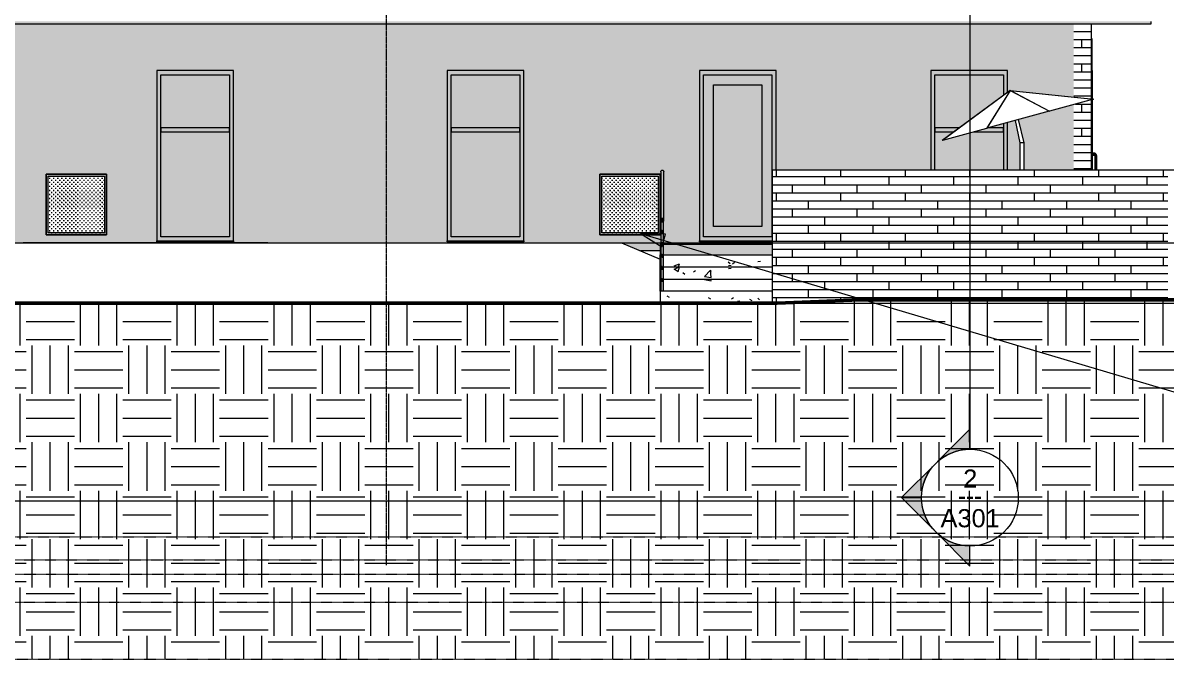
# Model space of a CAD drawing. Header units: inches. Extents: x 1750 to 7619, y -360 to 620.
# Drawn here: x 3301 to 3868, y -207 to 109 of the extents above; entities that cross this region are included whole.
import ezdxf

# ---------------------------------------------------------------- set-up
doc = ezdxf.new("R2010")
doc.units = ezdxf.units.IN
doc.header["$MEASUREMENT"] = 0
doc.linetypes.add('Aligning Line 1_8_', pattern=[0.25, 0.125, -0.125])
doc.linetypes.add('Grid Line 1_2_', pattern=[0.875, 0.5, -0.125, 0.125, -0.125])
for name, color, linetype, lineweight in [('0-1', 7, 'Continuous', 5), ('A-CLNG', 13, 'Continuous', 13), ('A-CLNG-1', 13, 'Continuous', 5), ('A-DOOR', 31, 'Continuous', 13), ('A-DOOR-1', 31, 'Continuous', 9), ('A-FLOR', 192, 'Continuous', 13), ('A-FLOR-4', 192, 'Continuous', 5), ('A-FLOR-HRAL', 11, 'Continuous', 9), ('A-FLOR-LEVL-1', 51, 'Grid Line 1_2_', 9), ('A-GLAZ', 151, 'Continuous', 13), ('A-GLAZ-1', 251, 'Continuous', 9), ('A-GLAZ-CWMG', 51, 'Continuous', 9), ('A-WALL', 113, 'Continuous', 13), ('A-WALL-PATT-1', 251, 'Continuous', 9), ('C-TOPO', 7, 'Continuous', 9), ('C-TOPO-1', 250, 'Continuous', 50), ('G-ANNO-SYMB', 111, 'Aligning Line 1_8_', 9), ('G-ANNO-SYMB-1', 191, 'Aligning Line 1_8_', 9), ('G-ANNO-SYMB-2', 147, 'Aligning Line 1_8_', 9), ('G-ANNO-SYMB-3', 111, 'Continuous', 9), ('G-ANNO-TEXT', 231, 'Continuous', 9), ('G-IMPT', 8, 'Continuous', 9), ('L-SITE', 91, 'Continuous', 9), ('S-FNDN', 32, 'Continuous', 13), ('S-GRID-1', 1, 'Grid Line 1_2_', 9), ('S-STRS', 31, 'Continuous', 9), ('S-STRS-1', 251, 'Continuous', 9)]:
    doc.layers.add(name, color=color, linetype=linetype, lineweight=lineweight)
doc.styles.add('Arial', font='arial.ttf', dxfattribs={"height": 9})
doc.styles.add('Century Gothic', font='ufonts.com_century-gothic.ttf', dxfattribs={"height": 9})
pattern_1 = [(0, (2870.5, 0), (24, 24), [24, -24]), (0, (2870.5, 9), (24, 24), [24, -24]), (0, (2870.5, 18), (24, 24), [24, -24]), (90, (2873.5, 21), (-24, 24), [24, -24]), (90, (2882.5, 21), (-24, 24), [24, -24]), (90, (2891.5, 21), (-24, 24), [24, -24])]
pattern_2 = [(0, (2642.236, 0.8), (0, 4), []), (90, (2642.236, 0.8), (-8, 8), [4, -28]), (90, (2658.236, 4.8), (-8, 8), [4, -28])]

# ---------------------------------------------------------------- blocks, each defined once
blk = doc.blocks.new('CTR - 2nd Phase_rvt-1-BUILDING ELEVATION - EAST')
at = {"layer": 'A-FLOR-LEVL-1'}
for p, q in [((1814.21, 0), (4168.71, 0)), ((1814.21, -30), (4168.71, -30)), ((1814.21, -128), (4168.71, -128))]:
    blk.add_line(p, q, dxfattribs=at)
at = {"layer": 'G-ANNO-SYMB-1'}
blk.add_line((1910.93, -164.42), (4072.04, -164.42), dxfattribs=at)
blk = doc.blocks.new('CTR  - Topography_rvt-1-BUILDING ELEVATION - EAST')
at = {"layer": 'C-TOPO'}
h = blk.add_hatch(dxfattribs=at)
h.set_pattern_fill('FP_22', color=256, style=0, pattern_type=2)
h.set_pattern_definition(pattern_1)
h.paths.add_polyline_path([(3998.25, -206.5), (4004.23, -206.5), (4004.23, -30), (3978, -30), (3974.52, -28.31), (3716.33, -28.31), (3674.72, -30), (3674.72, -206.5), (3993.04, -206.5)], flags=0)
h = blk.add_hatch(dxfattribs=at)
h.set_pattern_fill('FP_22', color=256, style=0, pattern_type=2)
h.set_pattern_definition(pattern_1)
h.paths.add_polyline_path([(3435.02, -206.5), (3617.12, -206.5), (3617.12, -30), (2964.32, -30), (2964.32, -206.5), (3420.4, -206.5)], flags=0)
h = blk.add_hatch(dxfattribs=at)
h.set_pattern_fill('FP_22', color=256, style=0, pattern_type=2)
h.set_pattern_definition(pattern_1)
h.paths.add_polyline_path([(3621.15, -206.5), (3674.72, -206.5), (3674.72, -30), (3617.12, -30), (3617.12, -206.5)], flags=0)
for p, q in [((3167.25, 0), (3301.14, 0)), ((3422.39, 0), (3301.14, 0)), ((3422.39, 0), (3545.68, 0)), ((3545.68, 0), (3597.81, 0)), ((3597.81, 0), (3617.12, -8.08)), ((3716.33, -28.31), (3675.09, -30)), ((3974.52, -28.31), (3716.33, -28.31)), ((3287.97, -30), (3332.6, -30)), ((3332.6, -30), (3366.83, -30)), ((3403.58, -30), (3366.83, -30)), ((3403.58, -30), (3435.02, -30)), ((3468.13, -30), (3435.02, -30)), ((3501.78, -30), (3468.13, -30)), ((3541.13, -30), (3501.78, -30)), ((3541.13, -30), (3599.2, -30)), ((3599.2, -30), (3611.9, -30)), ((3611.9, -30), (3617.12, -30)), ((3624.65, -30), (3617.12, -30)), ((3624.65, -30), (3674.72, -30)), ((3675.09, -30), (3674.72, -30))]:
    blk.add_line(p, q, dxfattribs=at)
at = {"layer": 'C-TOPO-1'}
for p, q in [((3716.33, -28.31), (3675.09, -30)), ((3974.52, -28.31), (3716.33, -28.31)), ((3332.6, -30), (3287.97, -30)), ((3366.83, -30), (3332.6, -30)), ((3403.59, -30), (3366.83, -30)), ((3435.02, -30), (3403.59, -30)), ((3468.13, -30), (3435.02, -30)), ((3501.78, -30), (3468.13, -30)), ((3541.13, -30), (3501.78, -30)), ((3599.2, -30), (3541.13, -30)), ((3611.9, -30), (3599.2, -30)), ((3617.12, -30), (3611.9, -30)), ((3617.12, -30), (3624.65, -30)), ((3624.65, -30), (3674.72, -30)), ((3675.09, -30), (3674.72, -30))]:
    blk.add_line(p, q, dxfattribs=at)
blk = doc.blocks.new('CTR - 1st Phase - Common Walls_rvt-1-BUILDING ELEVATION - EAST')
at = {"layer": 'A-FLOR-LEVL-1'}
for p, q in [((1814.21, 0), (4168.71, 0)), ((1814.21, -30), (4168.71, -30)), ((1814.21, -128), (4168.71, -128))]:
    blk.add_line(p, q, dxfattribs=at)
at = {"layer": 'G-ANNO-SYMB-2'}
for p, q in [((1910.93, 0), (4072.04, 0)), ((1910.96, -145.84), (4071.96, -145.84)), ((1910.93, -164.42), (4072.04, -164.42))]:
    blk.add_line(p, q, dxfattribs=at)
blk = doc.blocks.new('CTR - 1st Phase -Stairs _ Elevators_rvt-1-BUILDING ELEVATION - EAST')
at = {"layer": 'A-FLOR-LEVL-1'}
for p, q in [((1814.21, 0), (4168.71, 0)), ((1814.21, -30), (4168.71, -30)), ((1814.21, -128), (4168.71, -128))]:
    blk.add_line(p, q, dxfattribs=at)
at = {"layer": 'G-ANNO-SYMB-2'}
blk.add_line((1910.96, -206.49), (4071.96, -206.49), dxfattribs=at)
blk = doc.blocks.new('Outdoor Table01 - 02ZUTB01_dwg-1294291-BUILDING ELEVATION - EAST')
at = {"layer": 'G-IMPT'}
for p, q in [((2170.92, 75.5), (2137.24, 50.77)), ((2170.92, 75.5), (2137.24, 50.77)), ((2170.92, 75.5), (2137.35, 50.8)), ((2170.92, 75.5), (2159.18, 56.75)), ((2170.92, 75.5), (2159.43, 56.82)), ((2190.31, 65.24), (2170.92, 75.5)), ((2170.92, 75.5), (2212.5, 71.29)), ((2170.92, 75.5), (2212.5, 71.29)), ((2170.92, 75.5), (2212.39, 71.26)), ((2170.92, 75.5), (2190.56, 65.31)), ((2212.39, 71.26), (2190.56, 65.31)), ((2190.31, 65.24), (2159.43, 56.82)), ((2159.18, 56.75), (2137.35, 50.8)), ((2175.92, 49.5), (2173.68, 60.7)), ((2177.92, 49.5), (2175.14, 61.1)), ((2175.92, 36), (2175.92, 49.5)), ((2177.92, 49.5), (2175.92, 49.5)), ((2177.92, 36), (2177.92, 49.5))]:
    blk.add_line(p, q, dxfattribs=at)
blk = doc.blocks.new('Outdoor Table01 - Outdoor Table01-1294297-BUILDING ELEVATION - EAST')
blk.add_blockref('Outdoor Table01 - 02ZUTB01_dwg-1294291-BUILDING ELEVATION - EAST', (0, 0))
blk = doc.blocks.new('Rectangular Mullion - 2_ x 4_ rectangular-2110444-BUILDING ELEVATION - EAST')
at = {"layer": 'A-GLAZ-CWMG'}
blk.add_hatch(color=256, dxfattribs=at).paths.add_polyline_path([(3831.14, 85.37), (3831.14, 101.38), (3830.82, 101.38), (3830.82, 85.37)], flags=0)
for p, q in [((3830.82, 101.38), (3831.14, 101.38)), ((3831.14, 101.38), (3831.14, 85.37))]:
    blk.add_line(p, q, dxfattribs=at)
blk = doc.blocks.new('Storefront_Entry_Door-_Single_7051 - Store Front Single Door-2110447-BUILDING ELEVATION - EAST')
at = {"layer": 'A-DOOR'}
for points in [[(3831.45, 43.5), (3832.14, 43.53), (3832.14, 44.5), (3831.32, 44.48), (3831.32, 43.5)], [(3833.01, 43), (3833.62, 43), (3833.49, 43.55), (3833.39, 43.8), (3832.86, 44.3), (3832.56, 44.39), (3832.14, 44.46), (3832.14, 43.52), (3832.14, 43.5), (3832.49, 43.35), (3832.66, 43), (3832.97, 43)], [(3832.64, 36), (3833.64, 36), (3833.62, 43), (3832.64, 43), (3832.64, 39.9)]]:
    blk.add_hatch(color=256, dxfattribs=at).paths.add_polyline_path(points, flags=0)
at = {"layer": 'A-DOOR-1'}
for p, q in [((3832.14, 44.5), (3831.32, 44.5)), ((3831.32, 43.5), (3832.14, 43.5)), ((3832.64, 43), (3832.64, 36)), ((3833.64, 36), (3833.64, 43))]:
    blk.add_line(p, q, dxfattribs=at)
at = {"layer": 'A-DOOR-1', "flags": 128}
for points in [[(3833.64, 43), (3833.64, 43.06), (3833.63, 43.12), (3833.63, 43.18), (3833.62, 43.24), (3833.61, 43.3), (3833.59, 43.36), (3833.58, 43.41), (3833.56, 43.47), (3833.54, 43.53), (3833.52, 43.58), (3833.49, 43.64), (3833.47, 43.69), (3833.44, 43.75), (3833.41, 43.8), (3833.38, 43.85), (3833.34, 43.9), (3833.3, 43.94), (3833.26, 43.99), (3833.22, 44.03), (3833.18, 44.08), (3833.14, 44.12), (3833.09, 44.16), (3833.05, 44.19), (3833, 44.23), (3832.95, 44.26), (3832.9, 44.29), (3832.84, 44.32), (3832.79, 44.35), (3832.74, 44.38), (3832.68, 44.4), (3832.62, 44.42), (3832.57, 44.44), (3832.51, 44.45), (3832.45, 44.47), (3832.39, 44.48), (3832.33, 44.49), (3832.27, 44.49), (3832.21, 44.5), (3832.15, 44.5), (3832.14, 44.5)], [(3832.14, 43.5), (3832.16, 43.5), (3832.18, 43.5), (3832.2, 43.5), (3832.22, 43.49), (3832.24, 43.49), (3832.26, 43.49), (3832.28, 43.48), (3832.29, 43.47), (3832.31, 43.47), (3832.33, 43.46), (3832.35, 43.45), (3832.37, 43.44), (3832.39, 43.43), (3832.4, 43.42), (3832.42, 43.41), (3832.44, 43.4), (3832.45, 43.39), (3832.47, 43.38), (3832.48, 43.36), (3832.5, 43.35), (3832.51, 43.33), (3832.52, 43.32), (3832.53, 43.3), (3832.55, 43.29), (3832.56, 43.27), (3832.57, 43.25), (3832.58, 43.24), (3832.59, 43.22), (3832.6, 43.2), (3832.6, 43.18), (3832.61, 43.16), (3832.62, 43.14), (3832.62, 43.12), (3832.63, 43.1), (3832.63, 43.08), (3832.63, 43.07), (3832.63, 43.05), (3832.64, 43.03), (3832.64, 43.01), (3832.64, 43)]]:
    blk.add_lwpolyline(points, dxfattribs=at)
blk = doc.blocks.new('Railing - 1_-1411116-BUILDING ELEVATION - EAST')
at = {"layer": 'A-FLOR-HRAL'}
h = blk.add_hatch(color=256, dxfattribs=at)
h.paths.add_polyline_path([(3617.62, -24), (3618.62, -24), (3618.61, -18.7), (3618.48, -18.95), (3618.25, -19.1), (3618.14, -19.1), (3618.11, -19.1), (3617.99, -19.1), (3617.77, -18.95), (3617.64, -18.7), (3617.62, -18.7), (3617.62, -23.13)], flags=0)
h.paths.add_polyline_path([(3618.62, -18.31), (3618.61, -12.7), (3618.48, -12.95), (3618.25, -13.1), (3617.92, -13.06), (3617.77, -12.95), (3617.64, -12.7), (3617.62, -12.84), (3617.64, -18.2), (3617.9, -18.03), (3618.13, -18), (3618.48, -18.08), (3618.62, -18.26)], flags=0)
h.paths.add_polyline_path([(3618.62, -12.31), (3618.6, -6.72), (3618.48, -6.95), (3618.25, -7.1), (3617.94, -7.07), (3617.77, -6.95), (3617.64, -6.7), (3617.62, -6.84), (3617.64, -12.2), (3617.87, -12.04), (3618.22, -12), (3618.37, -12.04), (3618.61, -12.2), (3618.62, -12.28)], flags=0)
h.paths.add_polyline_path([(3618.62, -6.31), (3618.59, -0.75), (3618.48, -0.96), (3618.25, -1.1), (3617.97, -1.09), (3617.77, -0.95), (3617.64, -0.7), (3617.62, -0.75), (3617.65, -6.2), (3617.88, -6.04), (3618.18, -6.01), (3618.37, -6.04), (3618.61, -6.2), (3618.62, -6.28)], flags=0)
h.paths.add_polyline_path([(3618.62, -0.31), (3618.58, 5.23), (3618.48, 5.05), (3618.25, 4.9), (3617.91, 4.94), (3617.77, 5.05), (3617.64, 5.3), (3617.62, 5.3), (3617.66, -0.19), (3617.89, -0.03), (3618.2, -0.01), (3618.38, -0.04), (3618.61, -0.21), (3618.62, -0.26)], flags=0)
h.paths.add_polyline_path([(3618.62, 5.69), (3618.6, 10.52), (3618.51, 10.42), (3618.32, 10.35), (3618.08, 10.33), (3617.85, 10.37), (3617.72, 10.44), (3617.62, 10.46), (3617.67, 5.81), (3617.92, 5.97), (3618.16, 6), (3618.48, 5.92), (3618.61, 5.78)], flags=0)
h = blk.add_hatch(color=256, dxfattribs=at)
h.paths.add_polyline_path([(3618.17, 10.33), (3618.4, 10.37), (3618.53, 10.44), (3618.32, 10.35), (3618.17, 10.33)], flags=0)
h.paths.add_polyline_path([(3618.08, 10.33), (3617.81, 10.41), (3618.08, 10.33)], flags=0)
for p, q in [((3617.62, -24), (3617.62, 10.57)), ((3618.62, 10.57), (3618.62, -24))]:
    blk.add_line(p, q, dxfattribs=at)
at = {"layer": 'A-FLOR-HRAL', "flags": 128}
for points in [[(3617.63, 10.52), (3617.67, 10.46), (3617.81, 10.38), (3618.01, 10.33), (3618.08, 10.32)], [(3618.17, 10.32), (3618.23, 10.33), (3618.44, 10.38), (3618.57, 10.46), (3618.61, 10.52)]]:
    blk.add_lwpolyline(points, dxfattribs=at)
blk = doc.blocks.new('Railing - Railing-1916963-BUILDING ELEVATION - EAST')
at = {"layer": 'A-FLOR-HRAL'}
for points in [[(3618.62, 5.44), (3618.58, 5.81), (3618.33, 5.97), (3618.09, 6), (3617.77, 5.92), (3617.64, 5.78), (3617.64, 5.59), (3617.77, 5.84), (3617.99, 5.98), (3618.25, 5.98), (3618.48, 5.84), (3618.61, 5.59), (3618.61, 5.52)], [(3618.03, 4.9), (3618.34, 4.94), (3618.48, 5.05), (3618.61, 5.3), (3618.61, 5.59), (3618.48, 5.84), (3618.25, 5.98), (3617.92, 5.94), (3617.77, 5.84), (3617.64, 5.59), (3617.64, 5.3), (3617.77, 5.05), (3617.99, 4.9)], [(3618.62, -0.56), (3618.59, -0.19), (3618.35, -0.03), (3618.05, -0.01), (3617.86, -0.04), (3617.64, -0.21), (3617.66, -0.37), (3617.77, -0.16), (3617.99, -0.02), (3618.25, -0.02), (3618.48, -0.16), (3618.61, -0.41), (3618.62, -0.5)], [(3618.05, -1.1), (3618.28, -1.09), (3618.48, -0.95), (3618.61, -0.7), (3618.61, -0.41), (3618.47, -0.16), (3618.25, -0.02), (3617.97, -0.03), (3617.77, -0.16), (3617.64, -0.41), (3617.65, -0.72), (3617.77, -0.96), (3617.99, -1.1)], [(3618.62, -6.56), (3618.6, -6.2), (3618.35, -6.03), (3618.07, -6.01), (3617.87, -6.04), (3617.64, -6.2), (3617.65, -6.39), (3617.77, -6.16), (3617.99, -6.02), (3618.25, -6.02), (3618.48, -6.16), (3618.61, -6.41)], [(3618.12, -7.1), (3618.31, -7.07), (3618.48, -6.95), (3618.61, -6.7), (3618.61, -6.41), (3618.48, -6.16), (3618.25, -6.02), (3617.95, -6.04), (3617.77, -6.16), (3617.64, -6.41), (3617.64, -6.7), (3617.77, -6.95), (3617.99, -7.1), (3618.07, -7.1)], [(3618.62, -12.56), (3618.61, -12.2), (3618.37, -12.04), (3618.08, -12), (3617.87, -12.04), (3617.64, -12.2), (3617.64, -12.41), (3617.77, -12.16), (3617.99, -12.02), (3618.25, -12.02), (3618.48, -12.16), (3618.61, -12.42)], [(3617.99, -13.1), (3618.33, -13.06), (3618.48, -12.95), (3618.61, -12.7), (3618.61, -12.41), (3618.48, -12.16), (3618.25, -12.02), (3617.92, -12.05), (3617.77, -12.16), (3617.64, -12.42), (3617.64, -12.7), (3617.77, -12.95), (3617.92, -13.06)], [(3617.62, -18.56), (3617.69, -18.28), (3617.87, -18.07), (3618.12, -18), (3618.37, -18.07), (3618.56, -18.29), (3618.62, -18.41), (3618.61, -18.2), (3618.35, -18.03), (3618.12, -18), (3617.77, -18.08), (3617.63, -18.26), (3617.62, -18.41)], [(3618.14, -19.1), (3618.25, -19.1), (3618.48, -18.95), (3618.61, -18.7), (3618.61, -18.41), (3618.48, -18.16), (3618.25, -18.02), (3617.99, -18.02), (3617.77, -18.16), (3617.64, -18.41), (3617.64, -18.7), (3617.77, -18.95), (3617.99, -19.1), (3618.11, -19.08), (3618.14, -19.08)]]:
    blk.add_hatch(color=256, dxfattribs=at).paths.add_polyline_path(points, flags=0)
for p, q in [((3617.62, 6.47), (3617.62, 5.44)), ((3618.62, 5.44), (3618.62, 6.47)), ((3617.62, 0.47), (3617.62, -0.56)), ((3618.62, -0.56), (3618.62, 0.47)), ((3617.62, -5.53), (3617.62, -6.56)), ((3618.62, -6.56), (3618.62, -5.53)), ((3617.62, -11.52), (3617.62, -12.56)), ((3618.62, -12.56), (3618.62, -11.52)), ((3617.62, -17.52), (3617.62, -18.56)), ((3618.62, -18.56), (3618.62, -17.52))]:
    blk.add_line(p, q, dxfattribs=at)
at = {"layer": 'A-FLOR-HRAL', "flags": 128}
for points in [[(3618.62, 5.44), (3618.61, 5.59), (3618.56, 5.72), (3618.48, 5.84), (3618.37, 5.93), (3618.25, 5.98), (3618.12, 6), (3617.99, 5.98), (3617.87, 5.93), (3617.77, 5.84), (3617.69, 5.72), (3617.64, 5.59), (3617.62, 5.44)], [(3617.62, 5.44), (3617.64, 5.3), (3617.69, 5.16), (3617.77, 5.05), (3617.87, 4.96), (3617.99, 4.9), (3618.12, 4.88), (3618.25, 4.9), (3618.37, 4.96), (3618.48, 5.05), (3618.56, 5.16), (3618.61, 5.3), (3618.62, 5.44)], [(3618.62, -0.56), (3618.61, -0.41), (3618.56, -0.28), (3618.48, -0.16), (3618.37, -0.07), (3618.25, -0.02), (3618.12, 0), (3617.99, -0.02), (3617.87, -0.07), (3617.77, -0.16), (3617.69, -0.28), (3617.64, -0.41), (3617.62, -0.56)], [(3617.62, -0.56), (3617.64, -0.7), (3617.69, -0.84), (3617.77, -0.95), (3617.87, -1.04), (3617.99, -1.1), (3618.12, -1.12), (3618.25, -1.1), (3618.37, -1.04), (3618.48, -0.95), (3618.56, -0.84), (3618.61, -0.7), (3618.62, -0.56)], [(3618.62, -6.56), (3618.61, -6.41), (3618.56, -6.28), (3618.48, -6.16), (3618.37, -6.07), (3618.25, -6.02), (3618.12, -6), (3617.99, -6.02), (3617.87, -6.07), (3617.77, -6.16), (3617.69, -6.28), (3617.64, -6.41), (3617.62, -6.56)], [(3617.62, -6.56), (3617.64, -6.7), (3617.69, -6.84), (3617.77, -6.95), (3617.87, -7.04), (3617.99, -7.1), (3618.12, -7.12), (3618.25, -7.1), (3618.37, -7.04), (3618.48, -6.95), (3618.56, -6.84), (3618.61, -6.7), (3618.62, -6.56)], [(3618.62, -12.56), (3618.61, -12.41), (3618.56, -12.28), (3618.48, -12.16), (3618.37, -12.07), (3618.25, -12.02), (3618.12, -12), (3617.99, -12.02), (3617.87, -12.07), (3617.77, -12.16), (3617.69, -12.28), (3617.64, -12.41), (3617.62, -12.56)], [(3617.62, -12.56), (3617.64, -12.7), (3617.69, -12.84), (3617.77, -12.95), (3617.87, -13.04), (3617.99, -13.1), (3618.12, -13.12), (3618.25, -13.1), (3618.37, -13.04), (3618.48, -12.95), (3618.56, -12.84), (3618.61, -12.7), (3618.62, -12.56)], [(3618.62, -18.56), (3618.61, -18.41), (3618.56, -18.28), (3618.48, -18.16), (3618.37, -18.07), (3618.25, -18.02), (3618.12, -18), (3617.99, -18.02), (3617.87, -18.07), (3617.77, -18.16), (3617.69, -18.28), (3617.64, -18.41), (3617.62, -18.56)], [(3617.62, -18.56), (3617.64, -18.7), (3617.69, -18.84), (3617.77, -18.95), (3617.87, -19.04), (3617.99, -19.1), (3618.12, -19.12), (3618.25, -19.1), (3618.37, -19.04), (3618.48, -18.95), (3618.56, -18.84), (3618.61, -18.7), (3618.62, -18.56)]]:
    blk.add_lwpolyline(points, dxfattribs=at)
blk.add_blockref('Railing - 1_-1411116-BUILDING ELEVATION - EAST', (0, 0))
blk = doc.blocks.new('Top Rail Type - Top Rail_Internal_-1916980-BUILDING ELEVATION - EAST')
at = {"layer": 'A-FLOR-HRAL'}
for points in [[(3618.87, 11.16), (3618.85, 35.38), (3618.77, 35.58), (3618.65, 35.75), (3618.5, 35.89), (3618.32, 35.97), (3618.12, 36), (3617.87, 35.94), (3617.75, 35.89), (3617.59, 35.75), (3617.47, 35.58), (3617.4, 35.38), (3617.37, 35.16), (3617.4, 11.38), (3617.47, 11.58), (3617.69, 11.84), (3617.87, 11.95), (3618.07, 11.99), (3618.17, 11.99), (3618.44, 11.92), (3618.57, 11.82), (3618.65, 11.75), (3618.77, 11.58), (3618.86, 11.25)], [(3618.12, 10.32), (3618.44, 10.41), (3618.6, 10.52), (3618.66, 10.57), (3618.77, 10.74), (3618.85, 10.94), (3618.86, 11.25), (3618.85, 11.38), (3618.77, 11.58), (3618.56, 11.84), (3618.37, 11.95), (3618.17, 11.99), (3617.99, 11.98), (3617.81, 11.92), (3617.63, 11.78), (3617.59, 11.75), (3617.47, 11.58), (3617.38, 11.25), (3617.37, 11.16), (3617.4, 10.94), (3617.53, 10.66), (3617.71, 10.46), (3617.87, 10.38), (3618.08, 10.33)]]:
    blk.add_hatch(color=256, dxfattribs=at).paths.add_polyline_path(points, flags=0)
for p, q in [((3617.37, 35.16), (3617.37, 11.16)), ((3618.87, 11.16), (3618.87, 35.16))]:
    blk.add_line(p, q, dxfattribs=at)
at = {"layer": 'A-FLOR-HRAL', "flags": 128}
for points in [[(3617.37, 35.16), (3617.4, 35.38), (3617.47, 35.58), (3617.59, 35.75), (3617.75, 35.89), (3617.93, 35.97), (3618.12, 36), (3618.32, 35.97), (3618.5, 35.89), (3618.65, 35.75), (3618.77, 35.58), (3618.85, 35.38), (3618.87, 35.16)], [(3618.87, 11.16), (3618.85, 11.38), (3618.77, 11.58), (3618.65, 11.75), (3618.5, 11.89), (3618.32, 11.97), (3618.12, 12), (3617.93, 11.97), (3617.75, 11.89), (3617.59, 11.75), (3617.47, 11.58), (3617.4, 11.38), (3617.37, 11.16)], [(3617.37, 11.16), (3617.4, 10.94), (3617.47, 10.74), (3617.59, 10.57), (3617.75, 10.44), (3617.93, 10.35), (3618.12, 10.32), (3618.32, 10.35), (3618.5, 10.44), (3618.65, 10.57), (3618.77, 10.74), (3618.85, 10.94), (3618.87, 11.16)]]:
    blk.add_lwpolyline(points, dxfattribs=at)
blk = doc.blocks.new('_THE_ WINDOW _ DOOR - Window - 1st Floor-2113386-BUILDING ELEVATION - EAST')
at = {"layer": 'A-GLAZ'}
h = blk.add_hatch(color=256, dxfattribs=at)
h.paths.add_polyline_path([(3830.82, 36), (3831.32, 36), (3831.32, 71.05), (3830.82, 70.91), (3830.82, 39.9)], flags=0)
h.paths.add_polyline_path([(3831.32, 71.34), (3831.32, 85.38), (3830.82, 85.38), (3830.82, 71.39), (3831.14, 71.36)], flags=0)
for p, q in [((3831.32, 85.38), (3830.82, 85.38)), ((3831.32, 85.38), (3831.32, 71.34)), ((3831.32, 71.05), (3831.32, 36))]:
    blk.add_line(p, q, dxfattribs=at)
blk = doc.blocks.new('_THE_ WINDOW _ DOOR - Door - 1st Floor-2113385-BUILDING ELEVATION - EAST')
at = {"layer": 'A-GLAZ'}
h = blk.add_hatch(color=256, dxfattribs=at)
h.paths.add_polyline_path([(3643.51, 1), (3672.6, 1), (3672.6, 36), (3674.54, 36), (3674.54, 85.37), (3636.51, 85.37), (3636.51, 1), (3638.51, 1)], flags=0)
h.paths.add_polyline_path([(3666.83, 3), (3638.51, 3), (3638.51, 83.37), (3672.54, 83.37), (3672.54, 3), (3667.54, 3)], flags=0)
h = blk.add_hatch(color=256, dxfattribs=at)
h.paths.add_polyline_path([(3664.24, 3), (3672.54, 3), (3672.54, 83.37), (3638.51, 83.37), (3638.51, 3), (3643.51, 3)], flags=0)
h.paths.add_polyline_path([(3651.51, 8), (3643.51, 8), (3643.51, 78.37), (3667.54, 78.37), (3667.54, 8), (3666.83, 8)], flags=0)
for points in [[(3651.51, 8), (3667.54, 8), (3667.54, 78.37), (3643.51, 78.37), (3643.51, 8)], [(3667.54, 0.5), (3672.6, 0.5), (3672.6, 1), (3636.51, 1), (3636.51, 0.5), (3666.83, 0.5)]]:
    blk.add_hatch(color=256, dxfattribs=at).paths.add_polyline_path(points, flags=0)
for p, q in [((3674.54, 85.37), (3636.51, 85.37)), ((3636.51, 85.37), (3636.51, 1)), ((3674.54, 36), (3674.54, 85.37)), ((3638.51, 3), (3638.51, 83.37)), ((3638.51, 83.37), (3672.54, 83.37)), ((3672.54, 83.37), (3672.54, 3)), ((3643.51, 8), (3643.51, 78.37)), ((3643.51, 78.37), (3667.54, 78.37)), ((3667.54, 78.37), (3667.54, 8)), ((3667.54, 8), (3643.51, 8)), ((3636.51, 1), (3672.6, 1)), ((3636.51, 1), (3636.51, 0.5)), ((3636.51, 0.5), (3672.6, 0.5)), ((3672.54, 3), (3638.51, 3))]:
    blk.add_line(p, q, dxfattribs=at)
blk = doc.blocks.new('_THE_ WINDOW _ DOOR - Window - 1st Floor-V11-BUILDING ELEVATION - EAST')
at = {"layer": 'A-GLAZ'}
h = blk.add_hatch(color=256, dxfattribs=at)
h.paths.add_polyline_path([(3024.11, 1), (3060.14, 1), (3060.14, 85.37), (3022.11, 85.37), (3022.11, 1)], flags=0)
h.paths.add_polyline_path([(3024.11, 3), (3024.11, 83.37), (3058.14, 83.37), (3058.14, 3), (3055.58, 3)], flags=0)
h = blk.add_hatch(color=256, dxfattribs=at)
h.paths.add_polyline_path([(3055.58, 3), (3058.14, 3), (3058.14, 55), (3024.11, 55), (3024.11, 3)], flags=0)
h.paths.add_polyline_path([(3050.49, 57), (3058.14, 57), (3058.14, 83.37), (3024.11, 83.37), (3024.11, 57), (3031.76, 57)], flags=0)
for points in [[(3058.14, 55), (3058.14, 57), (3024.11, 57), (3024.11, 55), (3052.49, 55)], [(3022.11, 0.5), (3060.14, 0.5), (3060.14, 1), (3022.11, 1)]]:
    blk.add_hatch(color=256, dxfattribs=at).paths.add_polyline_path(points, flags=0)
for p, q in [((3060.14, 85.37), (3022.11, 85.37)), ((3022.11, 85.37), (3022.11, 1)), ((3060.14, 1), (3060.14, 85.37)), ((3024.11, 3), (3024.11, 83.37)), ((3024.11, 83.37), (3058.14, 83.37)), ((3058.14, 83.37), (3058.14, 3)), ((3024.11, 57), (3024.11, 55)), ((3058.14, 57), (3024.11, 57)), ((3058.14, 55), (3058.14, 57)), ((3024.11, 55), (3058.14, 55)), ((3022.11, 1), (3060.14, 1)), ((3022.11, 1), (3022.11, 0.5)), ((3022.11, 0.5), (3060.14, 0.5)), ((3058.14, 3), (3024.11, 3)), ((3060.14, 0.5), (3060.14, 1))]:
    blk.add_line(p, q, dxfattribs=at)
blk = doc.blocks.new('_THE_ WINDOW _ DOOR - Window - 1st Floor-V16-BUILDING ELEVATION - EAST')
at = {"layer": 'A-GLAZ'}
h = blk.add_hatch(color=256, dxfattribs=at)
h.paths.add_polyline_path([(3788.57, 36), (3789.42, 36), (3789.42, 59.62), (3787.42, 59.08), (3787.42, 36)], flags=0)
h.paths.add_polyline_path([(3751.4, 36), (3753.4, 36), (3753.4, 83.37), (3787.42, 83.37), (3787.42, 73.13), (3789.42, 74.61), (3789.42, 85.37), (3751.4, 85.37), (3751.4, 42)], flags=0)
h.paths.add_polyline_path([(3787.42, 70.27), (3789.42, 73.56), (3787.42, 70.37)], flags=0)
h = blk.add_hatch(color=256, dxfattribs=at)
h.paths.add_polyline_path([(3753.4, 36), (3787.42, 36), (3787.42, 55), (3772.48, 55), (3757.06, 50.8), (3762.78, 55), (3753.4, 55), (3753.4, 50.8)], flags=0)
h.paths.add_polyline_path([(3779.05, 57), (3779.26, 57), (3787.42, 70.27), (3787.42, 70.37), (3779.15, 57.16)], flags=0)
h.paths.add_polyline_path([(3765.5, 57), (3787.42, 73.13), (3787.42, 83.37), (3753.4, 83.37), (3753.4, 57), (3757.06, 57)], flags=0)
h.paths.add_polyline_path([(3779.81, 57), (3787.42, 57), (3787.42, 59.08)], flags=0)
h = blk.add_hatch(color=256, dxfattribs=at)
h.paths.add_polyline_path([(3777.8, 55), (3787.42, 55), (3787.42, 57), (3779.81, 57), (3779.15, 56.82), (3779.26, 57), (3779.05, 57), (3778.94, 56.82)], flags=0)
h.paths.add_polyline_path([(3777.8, 55), (3778.89, 56.75), (3772.48, 55)], flags=0)
h.paths.add_polyline_path([(3753.4, 55), (3762.78, 55), (3765.5, 57), (3753.4, 57)], flags=0)
for p, q in [((3789.42, 85.37), (3751.4, 85.37)), ((3751.4, 85.37), (3751.4, 36)), ((3789.42, 74.61), (3789.42, 85.37)), ((3753.4, 36), (3753.4, 83.37)), ((3753.4, 83.37), (3787.42, 83.37)), ((3787.42, 83.37), (3787.42, 73.13)), ((3787.42, 70.37), (3787.42, 70.27)), ((3753.4, 57), (3753.4, 55)), ((3765.5, 57), (3753.4, 57)), ((3779.26, 57), (3779.05, 57)), ((3787.42, 57), (3779.81, 57)), ((3787.42, 59.08), (3787.42, 36)), ((3787.42, 55), (3787.42, 57)), ((3789.42, 36), (3789.42, 59.62)), ((3753.4, 55), (3762.78, 55)), ((3772.48, 55), (3787.42, 55))]:
    blk.add_line(p, q, dxfattribs=at)
blk = doc.blocks.new('089100 - Louvers - Magic-Pak - 089100 - Louvers - Magic-Pak-V20-BUILDING ELEVATION - EAST')
at = {"layer": 'A-GLAZ'}
h = blk.add_hatch(color=256, dxfattribs=at)
h.paths.add_polyline_path([(3104.01, 4), (3133.01, 4), (3133.01, 34), (3103.01, 34), (3103.01, 4)], flags=0)
h.paths.add_polyline_path([(3104.01, 5), (3104.01, 33), (3132.01, 33), (3132.01, 5), (3115.26, 5)], flags=0)
at = {"layer": 'A-GLAZ-1'}
h = blk.add_hatch(dxfattribs=at)
h.set_pattern_fill('FP_40', color=256, style=0, pattern_type=2)
h.set_pattern_definition([(0, (3118.01, 0), (1, 1), [0.5, -1.5]), (90, (3118.26, -0.25), (-1, 1), [0.5, -1.5])])
h.paths.add_polyline_path([(3132.01, 5), (3132.01, 33), (3104.01, 33), (3104.01, 5), (3128.89, 5)], flags=0)
at = {"layer": 'A-GLAZ'}
for p, q in [((3103.01, 34), (3103.01, 4)), ((3133.01, 34), (3103.01, 34)), ((3104.01, 33), (3132.01, 33)), ((3104.01, 5), (3104.01, 33)), ((3132.01, 33), (3132.01, 5)), ((3133.01, 4), (3133.01, 34)), ((3103.01, 4), (3133.01, 4)), ((3132.01, 5), (3104.01, 5))]:
    blk.add_line(p, q, dxfattribs=at)
blk = doc.blocks.new('Section - Section Head - Filled-22785-BUILDING ELEVATION - EAST')
at = {"layer": 'G-ANNO-SYMB-3'}
h = blk.add_hatch(color=256, dxfattribs=at)
edge = h.paths.add_edge_path(flags=0)
edge.add_line((2563.93, -108.54), (2547.82, -92.44))
edge.add_line((2547.82, -92.44), (2547.82, -102.35))
edge.add_arc((2547.82, -126.38), 24.03, 47.9216, 90, ccw=False)
h = blk.add_hatch(color=256, dxfattribs=at)
edge = h.paths.add_edge_path(flags=0)
edge.add_arc((2547.82, -126.38), 24, 0, 45, ccw=False)
edge.add_line((2571.82, -126.38), (2581.76, -126.38))
edge.add_line((2581.76, -126.38), (2564.79, -109.41))
h = blk.add_hatch(color=256, dxfattribs=at)
edge = h.paths.add_edge_path(flags=0)
edge.add_line((2564.79, -143.35), (2581.76, -126.38))
edge.add_line((2581.76, -126.38), (2571.82, -126.38))
edge.add_arc((2547.82, -126.38), 24, 315, 360, ccw=False)
h = blk.add_hatch(color=256, dxfattribs=at)
edge = h.paths.add_edge_path(flags=0)
edge.add_arc((2547.82, -126.38), 24.03, 270, 312.0784, ccw=False)
edge.add_line((2547.82, -150.41), (2547.82, -160.32))
edge.add_line((2547.82, -160.32), (2563.93, -144.22))
for p, q in [((2547.82, -102.35), (2547.82, -92.44)), ((2547.82, -92.44), (2563.93, -108.54)), ((2564.79, -109.41), (2581.76, -126.38)), ((2581.76, -126.38), (2564.79, -143.35)), ((2571.82, -126.38), (2581.76, -126.38)), ((2581.76, -126.38), (2571.82, -126.38)), ((2563.93, -144.22), (2547.82, -160.32)), ((2547.82, -160.32), (2547.82, -150.41))]:
    blk.add_line(p, q, dxfattribs=at)
for centre, radius, start, end in [((2547.82, -126.41), 24, 90, 270), ((2547.82, -126.38), 24.03, 47.9216, 90), ((2547.82, -126.41), 24, 270, 90), ((2547.82, -126.38), 24, 360, 45), ((2547.82, -126.38), 24, 315, 360), ((2547.82, -126.38), 24.03, 270, 312.0784)]:
    blk.add_arc(centre, radius, start, end, dxfattribs=at)

msp = doc.modelspace()

# ---------------------------------------------------------------- hatches: boundary and pattern name
at = {"layer": 'A-CLNG-1'}
msp.add_hatch(color=256, dxfattribs=at).paths.add_polyline_path([(3840.8635, 108.375), (3860.4737, 108.375), (3860.4737, 109.75), (3559.2112, 109.75), (3559.2112, 109.875), (3549.4612, 109.875), (3549.4612, 109.75), (3300.7862, 109.75), (3300.7862, 109.875), (3291.0362, 109.875), (3291.0362, 109.75), (2944.8112, 109.75), (2944.8112, 109.875), (2935.0612, 109.875), (2935.0612, 109.75), (2647.9862, 109.7898), (2647.9862, 109.875), (2638.6737, 109.875), (2638.6737, 108.375), (3839.1281, 108.375)], flags=0)
at = {"layer": 'A-FLOR-4'}
h = msp.add_hatch(color=256, dxfattribs=at)
h.paths.add_polyline_path([(3666.8302, -6), (3672.5987, -6), (3672.5987, -0.75), (3618.6237, -0.75), (3618.6237, -6), (3633.063, -6)], flags=0)
h.paths.add_polyline_path([(3617.6237, -6), (3617.6237, -0.75), (3617.1237, -0.75), (3617.1237, -6)], flags=0)
at = {"layer": 'A-WALL-PATT-1'}
h = msp.add_hatch(dxfattribs=at)
h.set_pattern_fill('FP_30', color=256, style=0, pattern_type=2)
h.set_pattern_definition(pattern_2)
h.paths.add_polyline_path([(3616.1793, -4), (3617.1237, -4), (3617.1237, -0.75), (3617.6237, -0.7178), (3617.5904, 10.5729), (3617.4742, 10.7422), (3617.3993, 10.9444), (3617.3737, 11.3785), (3617.3993, 35.3785), (3617.4742, 35.5807), (3617.5934, 35.7544), (3617.8692, 35.9434), (3617.9296, 35.9714), (3618.1237, 36), (3618.3179, 35.9714), (3618.4987, 35.8877), (3618.6541, 35.7544), (3618.7733, 35.5807), (3618.8482, 35.3785), (3618.8737, 35.1615), (3618.8482, 10.9444), (3618.7733, 10.7422), (3618.6237, 10.4588), (3618.6237, -0.75), (3672.5987, -0.75), (3672.5987, 0.5), (3636.5112, 0.5), (3636.5112, 85.375), (3674.5362, 85.375), (3674.5362, 36), (3751.398, 36), (3751.398, 85.375), (3789.423, 85.375), (3789.423, 74.6062), (3790.6376, 75.5), (3822.1987, 72.274), (3822.1987, 108.375), (2642.2362, 108.375), (2642.2362, -0.75), (2712.5987, -0.75), (2712.5987, 4), (2710.0105, 4), (2710.0105, 34), (2712.5987, 34), (2712.5987, 36), (2753.3112, 36), (2753.3112, 58.4215), (2747.4343, 56.8187), (2753.3112, 66.3743), (2753.3112, 66.5387), (2747.1801, 56.7493), (2725.35, 50.7957), (2753.3112, 71.3702), (2753.3112, 85.375), (2791.3362, 85.375), (2791.3362, 72.1869), (2800.391, 71.2614), (2791.3362, 68.7919), (2791.3362, 36), (2830.1112, 36), (2830.1112, 85.375), (2868.1362, 85.375), (2868.1362, 36), (2908.8487, 36), (2908.8487, -0.75), (2962.8237, -0.7305), (2962.7904, 10.5729), (2962.6742, 10.7422), (2962.5993, 10.9444), (2962.5737, 11.3785), (2962.5993, 35.3785), (2962.6742, 35.5807), (2962.7934, 35.7544), (2962.9487, 35.8877), (2963.1296, 35.9714), (2963.3237, 36), (2963.5179, 35.9714), (2963.6987, 35.8877), (2963.8541, 35.7544), (2963.9733, 35.5807), (2964.0482, 35.3785), (2964.0737, 35.1615), (2964.0482, 10.9444), (2963.9733, 10.7422), (2963.8237, 10.4645), (2963.8502, -0.7438), (2964.3237, 0), (3597.8145, 0), (3607.3755, -4), (3609.6599, -4)], flags=0)
h.paths.add_polyline_path([(2659.0105, 0), (2651.0105, 0), (2651.0105, 88), (2691.0105, 88), (2691.0105, 0), (2662.2545, 0)], flags=0)
h.paths.add_polyline_path([(3396.6922, 0.5), (3367.398, 0.5), (3367.398, 85.375), (3405.423, 85.375), (3405.423, 0.5), (3400.2987, 0.5)], flags=0)
h.paths.add_polyline_path([(3549.423, 0.5), (3511.398, 0.5), (3511.398, 85.375), (3549.423, 85.375), (3549.423, 1)], flags=0)
h.paths.add_polyline_path([(3154.3239, 0.5), (3137.3112, 0.5), (3137.3112, 85.375), (3175.3362, 85.375), (3175.3362, 0.5), (3155.4723, 0.5)], flags=0)
h.paths.add_polyline_path([(3060.1362, 0.5), (3022.1112, 0.5), (3022.1112, 85.375), (3060.1362, 85.375), (3060.1362, 1)], flags=0)
h.paths.add_polyline_path([(3290.5362, 0.5), (3252.5112, 0.5), (3252.5112, 85.375), (3290.5362, 85.375), (3290.5362, 1)], flags=0)
h.paths.add_polyline_path([(3175.7112, 0.5), (3175.7112, 85.375), (3213.7362, 85.375), (3213.7362, 0.5), (3194.0887, 0.5)], flags=0)
h.paths.add_polyline_path([(3133.0105, 4), (3103.0105, 4), (3103.0105, 34), (3133.0105, 34), (3133.0105, 22.7103)], flags=0)
h.paths.add_polyline_path([(3599.2957, 4), (3587.1362, 4), (3587.1362, 34), (3617.1362, 34), (3617.1362, 4), (3616.1793, 4)], flags=0)
h.paths.add_polyline_path([(3329.1577, 4), (3312.4105, 4), (3312.4105, 34), (3342.4105, 34), (3342.4105, 4)], flags=0)
h.paths.add_polyline_path([(3789.423, 36), (3795.6376, 36), (3795.6376, 49.5), (3793.3967, 60.7046), (3789.423, 59.6209), (3789.423, 45.6316)], flags=0)
h.paths.add_polyline_path([(3797.6376, 36), (3822.1987, 36), (3822.1735, 68.5528), (3810.2747, 65.3077), (3793.8712, 73.7881), (3810.0206, 65.2384), (3794.8532, 61.1018), (3797.6376, 49.5), (3797.6376, 45.6316)], flags=0)
h = msp.add_hatch(dxfattribs=at)
h.set_pattern_fill('FP_30', color=256, style=0, pattern_type=2)
h.set_pattern_definition(pattern_2)
h.paths.add_polyline_path([(3822.1987, 36), (3830.8237, 36), (3830.8237, 70.912), (3822.1987, 68.5528), (3822.1987, 39.8323)], flags=0)
h.paths.add_polyline_path([(3830.8237, 71.3924), (3830.8237, 108.375), (3822.1987, 108.375), (3822.1987, 72.274), (3827.8135, 71.7001)], flags=0)
h = msp.add_hatch(dxfattribs=at)
h.set_pattern_fill('FP_32', color=256, style=0, pattern_type=2)
h.set_pattern_definition([(0, (3866.724, 0.8), (0, 4), []), (90, (3866.724, 0.8), (-8, 8), [4, -28]), (90, (3882.724, 4.8), (-8, 8), [4, -28])])
h.paths.add_polyline_path([(3674.7237, -30), (3675.0941, -29.9929), (3739.5083, -27.3591), (3868.8487, -27.3591), (3868.8487, 36), (3672.5987, 36), (3672.5987, -30)], flags=0)
at = {"layer": 'G-ANNO-TEXT'}
msp.add_hatch(color=256, dxfattribs=at).paths.add_polyline_path([(3607.3134, 4.5163), (3617.9027, -1.9801), (3619.7323, 4.1849)], flags=0)
at = {"layer": 'S-STRS-1'}
h = msp.add_hatch(dxfattribs=at)
h.set_pattern_fill('FP_28', color=256, style=0, pattern_type=2)
h.set_pattern_definition([(49.781, (2870.5, 10.197), (27.54276, -2.3909), [2.867, -31.537]), (355.038, (2870.5, 10.197), (-5.3279, 28.6613), [2.304, -25.343]), (100.531, (2872.794, 9.998), (22.21495, 26.26965), [2.429, -26.723]), (45.962, (2870.5, 17.818), (40.9817, -6.3068), [4.303, -47.329]), (96.687, (2873.914, 17.293), (35.891, 37.1178), [3.643, -40.078]), (351.251, (2870.5, 17.82), (35.8914, 37.1176), [3.455, -38.009]), (20.852, (2874.34, 15.913), (22.92095, -15.34096), [2.877, -31.649]), (326.206, (2874.34, 15.913), (9.343, 27.6307), [2.298, -25.283]), (71.317, (2876.25, 14.635), (32.2648, 12.2891), [2.431, -26.737]), (37.286, (2870.499, 10.197), (0.46729, 12.68453), [1.264, -23.702, 1.264, -24.391, -25.367]), (37.286, (2870.499, 10.197), (0.46729, 12.68453), [-50.62, 1.264, -24.104]), (7.443, (2870.499, 10.197), (10.10137, 15.02815), [1.267, -13.4, 1.267, -23.191, -9.695]), (7.443, (2870.499, 10.197), (10.10137, 15.02815), [-39.124, 1.267, -8.428]), (327.701, (2861.936, 10.197), (20.49866, -0.85914), [1.264, -8.314, 1.264, -28.621, -39.656]), (327.701, (2861.936, 10.197), (20.49866, -0.85914), [-39.464, 1.264, -38.391]), (317.721, (2858.096, 10.197), (22.3945, 3.81454), [1.263, -11.173, 1.263, -18.558, -28.125]), (317.721, (2858.096, 10.197), (22.3945, 3.81454), [-32.257, 1.263, -26.862])])
h.paths.add_polyline_path([(3617.1237, -12), (3617.6237, -12), (3617.6237, -6), (3617.1237, -6), (3617.1237, -11.6715)], flags=0)
h.paths.add_polyline_path([(3672.5987, -12), (3672.5987, -6), (3618.6237, -6.029), (3618.6237, -12), (3666.8302, -12)], flags=0)
h = msp.add_hatch(dxfattribs=at)
h.set_pattern_fill('FP_27', color=256, style=0, pattern_type=2)
h.set_pattern_definition([(49.781, (2870.5, 8.628), (27.54276, -2.3909), [2.867, -31.537]), (355.038, (2870.5, 8.628), (-5.3279, 28.6613), [2.304, -25.343]), (100.531, (2872.794, 8.43), (22.21495, 26.26965), [2.429, -26.723]), (45.962, (2870.5, 16.25), (40.9817, -6.3068), [4.303, -47.329]), (96.687, (2873.914, 15.723), (35.891, 37.1178), [3.643, -40.078]), (351.251, (2870.5, 16.25), (35.8914, 37.1176), [3.455, -38.009]), (20.852, (2874.34, 14.344), (22.92095, -15.34096), [2.877, -31.649]), (326.206, (2874.34, 14.344), (9.343, 27.6307), [2.298, -25.283]), (71.317, (2876.25, 13.065), (32.2648, 12.2891), [2.431, -26.737]), (37.286, (2870.499, 8.628), (0.46729, 12.68453), [1.264, -23.702, 1.264, -24.391, -25.367]), (37.286, (2870.499, 8.628), (0.46729, 12.68453), [-50.62, 1.264, -24.104]), (7.443, (2870.499, 8.628), (10.10137, 15.02815), [1.267, -13.4, 1.267, -23.191, -9.695]), (7.443, (2870.499, 8.628), (10.10137, 15.02815), [-39.124, 1.267, -8.428]), (327.701, (2861.936, 8.628), (20.49866, -0.85914), [1.264, -8.314, 1.264, -28.621, -39.656]), (327.701, (2861.936, 8.628), (20.49866, -0.85914), [-39.464, 1.264, -38.391]), (317.721, (2858.096, 8.628), (22.3945, 3.81454), [1.263, -11.173, 1.263, -18.558, -28.125]), (317.721, (2858.096, 8.628), (22.3945, 3.81454), [-32.257, 1.263, -26.862])])
h.paths.add_polyline_path([(3669.5226, -18), (3672.5987, -18), (3672.5987, -12), (3618.6237, -12), (3618.6237, -18), (3666.8302, -18)], flags=0)
h.paths.add_polyline_path([(3617.6237, -18), (3617.6237, -12), (3617.1237, -12), (3617.1237, -18)], flags=0)
h = msp.add_hatch(dxfattribs=at)
h.set_pattern_fill('FP_26', color=256, style=0, pattern_type=2)
h.set_pattern_definition([(49.781, (2870.5, 7.06), (27.54276, -2.3909), [2.867, -31.537]), (355.038, (2870.5, 7.06), (-5.3279, 28.6613), [2.304, -25.343]), (100.531, (2872.794, 6.86), (22.21495, 26.26965), [2.429, -26.723]), (45.962, (2870.5, 14.68), (40.9817, -6.3068), [4.303, -47.329]), (96.687, (2873.914, 14.154), (35.891, 37.1178), [3.643, -40.078]), (351.251, (2870.5, 14.68), (35.8914, 37.1176), [3.455, -38.009]), (20.852, (2874.34, 12.775), (22.92095, -15.34096), [2.877, -31.649]), (326.206, (2874.34, 12.775), (9.343, 27.6307), [2.298, -25.283]), (71.317, (2876.25, 11.496), (32.2648, 12.2891), [2.431, -26.737]), (37.286, (2870.499, 7.059), (0.46729, 12.68453), [1.264, -23.702, 1.264, -24.391, -25.367]), (37.286, (2870.499, 7.059), (0.46729, 12.68453), [-50.62, 1.264, -24.104]), (7.443, (2870.499, 7.059), (10.10137, 15.02815), [1.267, -13.4, 1.267, -23.191, -9.695]), (7.443, (2870.499, 7.059), (10.10137, 15.02815), [-39.124, 1.267, -8.428]), (327.701, (2861.936, 7.059), (20.49866, -0.85914), [1.264, -8.314, 1.264, -28.621, -39.656]), (327.701, (2861.936, 7.059), (20.49866, -0.85914), [-39.464, 1.264, -38.391]), (317.721, (2858.096, 7.059), (22.3945, 3.81454), [1.263, -11.173, 1.263, -18.558, -28.125]), (317.721, (2858.096, 7.059), (22.3945, 3.81454), [-32.257, 1.263, -26.862])])
h.paths.add_polyline_path([(3655.181, -24), (3672.5987, -24), (3672.5987, -18), (3618.6237, -18), (3618.6237, -24), (3634.3591, -24)], flags=0)
h.paths.add_polyline_path([(3617.1237, -24), (3617.6237, -24), (3617.6237, -18), (3617.1237, -18), (3617.1237, -23.1322)], flags=0)
h = msp.add_hatch(dxfattribs=at)
h.set_pattern_fill('FP_25', color=256, style=0, pattern_type=2)
h.set_pattern_definition([(49.781, (2870.5, 5.49), (27.54276, -2.3909), [2.867, -31.537]), (355.038, (2870.5, 5.49), (-5.3279, 28.6613), [2.304, -25.343]), (100.531, (2872.794, 5.29), (22.21495, 26.26965), [2.429, -26.723]), (45.962, (2870.5, 13.11), (40.9817, -6.3068), [4.303, -47.329]), (96.687, (2873.914, 12.585), (35.891, 37.1178), [3.643, -40.078]), (351.251, (2870.5, 13.11), (35.8914, 37.1176), [3.455, -38.009]), (20.852, (2874.34, 11.205), (22.92095, -15.34096), [2.877, -31.649]), (326.206, (2874.34, 11.205), (9.343, 27.6307), [2.298, -25.283]), (71.317, (2876.25, 9.927), (32.2648, 12.2891), [2.431, -26.737]), (37.286, (2870.499, 5.49), (0.46729, 12.68453), [1.264, -23.702, 1.264, -24.391, -25.367]), (37.286, (2870.499, 5.49), (0.46729, 12.68453), [-50.62, 1.264, -24.104]), (7.443, (2870.499, 5.49), (10.10137, 15.02815), [1.267, -13.4, 1.267, -23.191, -9.695]), (7.443, (2870.499, 5.49), (10.10137, 15.02815), [-39.124, 1.267, -8.428]), (327.701, (2861.936, 5.49), (20.49866, -0.85914), [1.264, -8.314, 1.264, -28.621, -39.656]), (327.701, (2861.936, 5.49), (20.49866, -0.85914), [-39.464, 1.264, -38.391]), (317.721, (2858.096, 5.49), (22.3945, 3.81454), [1.263, -11.173, 1.263, -18.558, -28.125]), (317.721, (2858.096, 5.49), (22.3945, 3.81454), [-32.257, 1.263, -26.862])])
h.paths.add_polyline_path([(3669.5226, -30), (3672.5987, -30), (3672.5987, -24), (3617.1237, -24), (3617.1237, -30), (3666.8302, -30)], flags=0)

# ---------------------------------------------------------------- linework, layer by layer
at = {"layer": 'A-CLNG'}
for p, q in [((3860.4737, 108.375), (2638.6737, 108.375)), ((3860.4737, 109.75), (3860.4737, 108.375))]:
    msp.add_line(p, q, dxfattribs=at)
at = {"layer": 'A-FLOR'}
for p, q in [((3617.1237, -0.75), (3617.6237, -0.75)), ((3617.1237, -0.75), (3617.1237, -6)), ((3618.6237, -0.75), (3672.5987, -0.75))]:
    msp.add_line(p, q, dxfattribs=at)
at = {"layer": 'A-FLOR-LEVL-1'}
for p, q in [((1814.9564, 0), (4167.9645, 0)), ((1814.9564, -30), (4167.9645, -30)), ((1814.9564, -128), (4167.9645, -128))]:
    msp.add_line(p, q, dxfattribs=at)
at = {"layer": 'A-WALL'}
for p, q in [((3830.8237, 108.375), (3830.8237, 71.3924)), ((3830.8237, 70.912), (3830.8237, 36)), ((3964.8487, 36), (3672.5987, 36)), ((3672.5987, 36), (3672.5987, -30)), ((3312.4105, 4), (3312.4105, 34)), ((3312.4105, 34), (3342.4105, 34)), ((3342.4105, 34), (3342.4105, 4)), ((3587.1362, 4), (3587.1362, 34)), ((3587.1362, 34), (3617.1362, 34)), ((3617.1362, 34), (3617.1362, 4)), ((3342.4105, 4), (3312.4105, 4)), ((3367.398, 0.5), (3367.398, 1)), ((3405.423, 0.5), (3367.398, 0.5)), ((3405.423, 1), (3405.423, 0.5)), ((3511.398, 0.5), (3511.398, 1)), ((3549.423, 0.5), (3511.398, 0.5)), ((3549.423, 1), (3549.423, 0.5)), ((3617.1362, 4), (3587.1362, 4)), ((3636.5112, 0.5), (3636.5112, 1)), ((3672.5987, 0.5), (3636.5112, 0.5))]:
    msp.add_line(p, q, dxfattribs=at)
at = {"layer": 'G-ANNO-SYMB'}
for p, q in [((1910.9332, 0), (4072.0372, 0)), ((1910.9332, -157.3105), (4072.0372, -157.3105)), ((1910.9332, -178.2392), (4072.0372, -178.2392))]:
    msp.add_line(p, q, dxfattribs=at)
at = {"layer": 'G-ANNO-SYMB-3'}
msp.add_line((3770.7237, 467.281), (3770.7237, -102.3784), dxfattribs=at)
at = {"layer": 'G-ANNO-TEXT'}
for p, q in [((3607.3134, 4.5163), (3617.9027, -1.9801)), ((3619.7323, 4.1849), (3607.3134, 4.5163)), ((3607.3134, 4.5163), (3927.6533, -90.5465)), ((3617.9027, -1.9801), (3619.7323, 4.1849))]:
    msp.add_line(p, q, dxfattribs=at)
at = {"layer": 'S-FNDN'}
msp.add_line((3617.1237, -4), (3607.3755, -4), dxfattribs=at)
at = {"layer": 'S-GRID-1'}
msp.add_line((3481.3237, -159.8356), (3481.3237, 470.5), dxfattribs=at)
at = {"layer": 'S-STRS'}
for p, q in [((3617.1237, -12), (3617.1237, -6)), ((3617.1237, -6), (3617.6237, -6)), ((3618.6237, -6), (3672.5987, -6)), ((3617.1237, -18), (3617.1237, -12)), ((3617.1237, -12), (3617.6237, -12)), ((3618.6237, -12), (3672.5987, -12)), ((3617.1237, -24), (3617.1237, -18)), ((3617.1237, -18), (3617.6237, -18)), ((3618.6237, -18), (3672.5987, -18)), ((3672.5987, -24), (3617.1237, -24)), ((3617.1237, -24), (3617.1237, -30))]:
    msp.add_line(p, q, dxfattribs=at)

# ---------------------------------------------------------------- block references
at = {"layer": '0-1'}
for name in ['CTR - 2nd Phase_rvt-1-BUILDING ELEVATION - EAST', 'CTR - 1st Phase - Common Walls_rvt-1-BUILDING ELEVATION - EAST', 'CTR - 1st Phase -Stairs _ Elevators_rvt-1-BUILDING ELEVATION - EAST', 'CTR  - Topography_rvt-1-BUILDING ELEVATION - EAST']:
    msp.add_blockref(name, (0, 0), dxfattribs=at)
at = {"layer": 'A-DOOR'}
msp.add_blockref('Storefront_Entry_Door-_Single_7051 - Store Front Single Door-2110447-BUILDING ELEVATION - EAST', (0, 0), dxfattribs=at)
at = {"layer": 'A-FLOR-HRAL'}
for name in ['Top Rail Type - Top Rail_Internal_-1916980-BUILDING ELEVATION - EAST', 'Railing - Railing-1916963-BUILDING ELEVATION - EAST']:
    msp.add_blockref(name, (0, 0), dxfattribs=at)
at = {"layer": 'A-GLAZ'}
for name, p in [('_THE_ WINDOW _ DOOR - Window - 1st Floor-V11-BUILDING ELEVATION - EAST', (345.2867, 0)), ('_THE_ WINDOW _ DOOR - Window - 1st Floor-V11-BUILDING ELEVATION - EAST', (489.2867, 0)), ('_THE_ WINDOW _ DOOR - Door - 1st Floor-2113385-BUILDING ELEVATION - EAST', (0, 0)), ('_THE_ WINDOW _ DOOR - Window - 1st Floor-V16-BUILDING ELEVATION - EAST', (0, 0)), ('_THE_ WINDOW _ DOOR - Window - 1st Floor-2113386-BUILDING ELEVATION - EAST', (0, 0)), ('089100 - Louvers - Magic-Pak - 089100 - Louvers - Magic-Pak-V20-BUILDING ELEVATION - EAST', (209.4, 0)), ('089100 - Louvers - Magic-Pak - 089100 - Louvers - Magic-Pak-V20-BUILDING ELEVATION - EAST', (484.1258, 0))]:
    msp.add_blockref(name, p, dxfattribs=at)
at = {"layer": 'A-GLAZ-CWMG'}
msp.add_blockref('Rectangular Mullion - 2_ x 4_ rectangular-2110444-BUILDING ELEVATION - EAST', (0, 0), dxfattribs=at)
at = {"layer": 'G-ANNO-SYMB-3', "extrusion": (0, 0, -1)}
msp.add_blockref('Section - Section Head - Filled-22785-BUILDING ELEVATION - EAST', (-6318.5449, 0), dxfattribs=at)
at = {"layer": 'L-SITE'}
msp.add_blockref('Outdoor Table01 - Outdoor Table01-1294297-BUILDING ELEVATION - EAST', (1619.7139, 0), dxfattribs=at)

# ---------------------------------------------------------------- texts
at = {"layer": 'G-ANNO-SYMB-3', "char_height": 9, "attachment_point": 1}
for s, insert, width, style in [('2', (3767.4028, -112.4697), 8.484, 'Arial'), ('---', (3764.7514, -120.9764), 15.453, 'Century Gothic'), ('A301', (3756.1587, -132.106), 35.754, 'Arial')]:
    msp.add_mtext(s, dxfattribs=dict(at, insert=insert, width=width, style=style))

doc.saveas('drawing.dxf')
